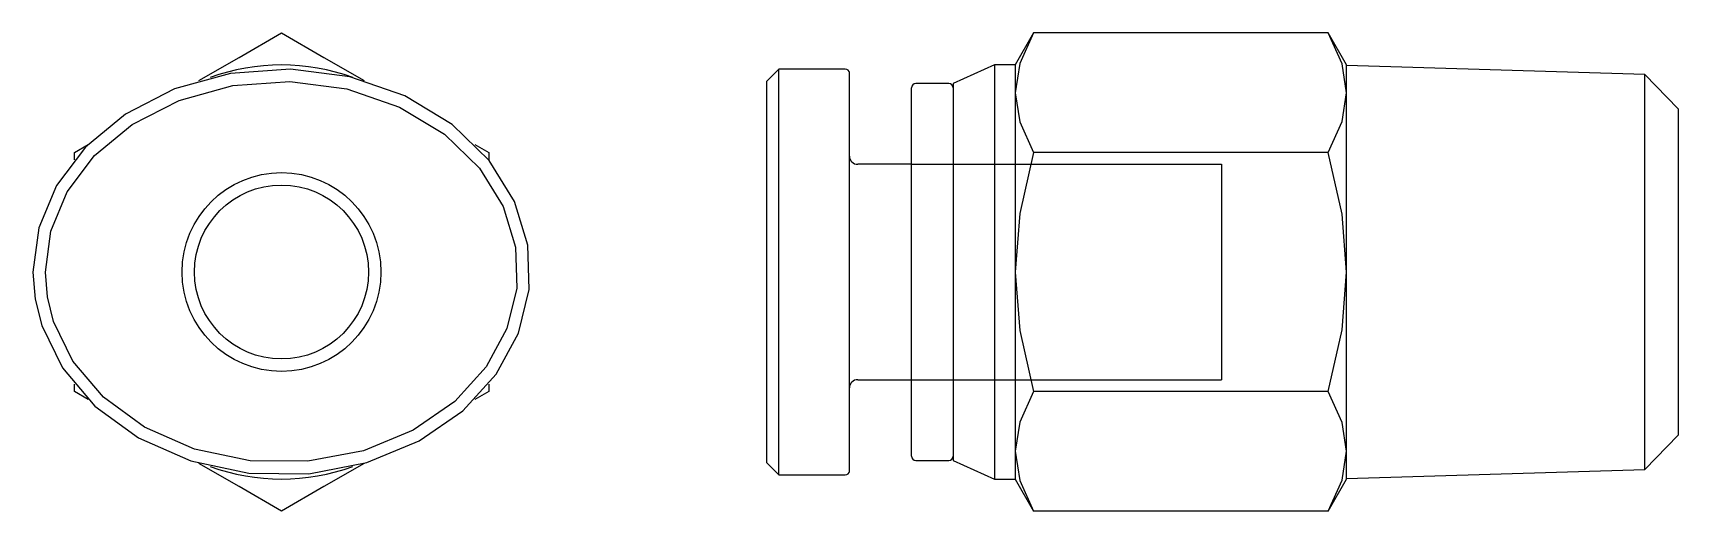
# Model space of a CAD drawing. Extents: x 155.7 to 195.4, y 147.4 to 159.
import ezdxf

# ---------------------------------------------------------------- set-up
doc = ezdxf.new("R2010")
doc.units = 0
doc.header["$LTSCALE"] = 5
doc.layers.get('0').update_dxf_attribs({"linetype": 'CONTINUOUS'})
doc.layers.add('AM_VIS', color=7, linetype='CONTINUOUS')

msp = doc.modelspace()

# ---------------------------------------------------------------- linework, layer by layer
at = {"linetype": 'CONTINUOUS', "ltscale": 0.3}
msp.add_lwpolyline([(176.857857, 155.813819), (184.336093, 155.813819), (184.336093, 150.613819)], dxfattribs=at)
at = {"linetype": 'CONTINUOUS', "ltscale": 5}
msp.add_lwpolyline([(176.857857, 150.613819), (184.336093, 150.613819)], dxfattribs=at)
at = {"layer": 'AM_VIS'}
for p, q in [((179.804439, 158.987322), (179.357857, 158.213819)), ((186.911275, 158.987322), (179.804439, 158.987322)), ((187.357857, 158.213819), (186.911275, 158.987322)), ((175.257857, 158.113819), (173.657857, 158.113819)), ((178.857857, 158.213819), (177.857857, 157.765058)), ((178.857857, 158.213819), (178.857857, 148.213819)), ((179.357857, 158.213819), (178.857857, 158.213819)), ((179.357857, 158.213819), (179.357857, 157.543946)), ((187.357857, 157.543946), (187.357857, 158.213819)), ((194.558247, 157.978707), (187.357857, 158.203719)), ((176.857857, 148.763819), (176.857857, 157.663819)), ((177.757857, 157.763819), (176.957857, 157.763819)), ((177.857857, 157.765058), (177.857857, 148.66258)), ((194.558247, 148.448931), (194.558247, 157.978707)), ((195.357857, 157.153719), (194.558247, 157.978707)), ((179.357857, 157.543946), (179.357857, 153.213819)), ((187.357857, 153.213819), (187.357857, 157.543946)), ((195.357857, 157.153719), (195.357857, 149.273919)), ((186.911275, 156.10057), (179.804439, 156.10057)), ((176.857857, 155.813819), (175.557857, 155.813819)), ((179.357857, 153.213819), (179.357857, 148.883692)), ((187.357857, 148.883692), (187.357857, 153.213819)), ((175.557857, 150.613819), (176.857857, 150.613819)), ((186.911275, 150.327068), (179.804439, 150.327068)), ((194.558247, 148.448931), (195.357857, 149.273919)), ((176.957857, 148.663819), (177.757857, 148.663819)), ((177.857857, 148.66258), (178.857857, 148.213819)), ((179.357857, 148.883692), (179.357857, 148.213819)), ((187.357857, 148.213819), (187.357857, 148.883692)), ((173.657857, 148.313819), (175.257857, 148.313819)), ((178.857857, 148.213819), (179.357857, 148.213819)), ((179.357857, 148.213819), (179.804439, 147.440316)), ((186.911275, 147.440316), (187.357857, 148.213819)), ((187.357857, 148.223919), (194.558247, 148.448931)), ((186.911275, 147.440316), (179.804439, 147.440316))]:
    msp.add_line(p, q, dxfattribs=at)
for points in [[(159.654413, 157.834544), (160.62588, 158.395421), (161.651083, 158.987322)], [(161.651083, 158.987322), (162.676286, 158.395421), (163.647752, 157.834544)], [(179.804439, 158.987322), (179.470467, 158.24902), (179.357857, 157.543946)], [(187.357857, 157.543946), (187.247124, 158.243006), (186.911275, 158.987322)], [(155.651083, 153.213819), (155.704482, 152.561538), (155.86373, 151.920867), (156.362694, 150.899186), (157.148776, 149.974911), (158.198218, 149.206513), (159.461911, 148.651617), (160.864979, 148.356057), (162.31449, 148.343863), (163.71304, 148.612257), (164.97331, 149.133524), (166.028531, 149.862703), (166.835837, 150.747766), (167.372617, 151.738373), (167.628617, 152.790181), (167.598091, 153.863617), (167.276272, 154.918531), (166.662414, 155.908393), (165.768144, 156.778249), (164.62668, 157.468787), (163.297721, 157.92568), (161.864614, 158.110715), (160.423855, 158.010226), (159.070477, 157.637445), (157.884571, 157.028045), (156.92344, 156.231001), (156.221191, 155.298523), (155.794508, 154.278788), (155.651083, 153.213819)], [(173.357857, 157.813819), (173.507857, 157.963819), (173.657857, 158.113819)], [(173.657857, 148.313862), (173.657857, 148.343863), (173.657857, 148.612257), (173.657857, 149.133524), (173.657857, 149.862703), (173.657857, 150.747766), (173.657857, 151.738373), (173.657857, 152.790181), (173.657857, 153.863617), (173.657857, 154.918531), (173.657857, 155.908393), (173.657857, 156.778249), (173.657857, 157.468787), (173.657857, 157.92568), (173.657857, 158.110715), (173.657857, 158.113808)], [(175.357857, 158.013819), (175.357857, 158.013978), (175.355822, 158.033888), (175.349864, 158.052995), (175.328102, 158.084992), (175.295822, 158.106332), (175.257857, 158.113819)], [(155.951083, 153.213819), (156.083943, 154.199873), (156.481189, 155.148853), (157.140191, 156.023591), (158.049579, 156.777501), (159.179256, 157.357861), (160.47432, 157.714501), (161.855893, 157.810842), (163.229624, 157.633511), (164.499872, 157.196906), (165.585064, 156.54059), (166.428863, 155.720102), (167.003145, 154.794427), (167.302038, 153.815115), (167.330296, 152.821882), (167.092804, 151.846563), (166.591586, 150.921955), (165.831466, 150.088901), (164.830147, 149.397161), (163.627137, 148.899695), (162.287345, 148.642632), (160.89717, 148.654325), (159.553353, 148.937341), (158.347694, 149.466622), (157.352737, 150.194911), (156.613508, 151.063783), (156.148194, 152.016156), (156.000505, 152.610224), (155.951083, 153.213819)], [(173.357857, 157.813807), (173.357857, 157.810842), (173.357857, 157.633511), (173.357857, 157.196906), (173.357857, 156.54059), (173.357857, 155.720102), (173.357857, 154.794427), (173.357857, 153.815115), (173.357857, 152.821882), (173.357857, 151.846563), (173.357857, 150.921955), (173.357857, 150.088901), (173.357857, 149.397161), (173.357857, 148.899695), (173.357857, 148.642632), (173.357857, 148.613866)], [(175.357857, 153.213819), (175.357857, 153.247481), (175.357857, 153.281164), (175.357857, 153.314864), (175.357857, 153.34858), (175.357857, 153.382306), (175.357857, 153.416041), (175.357857, 153.44978), (175.357857, 153.483521), (175.357857, 153.517259), (175.357857, 153.550992), (175.357857, 153.584715), (175.357857, 153.618425), (175.357857, 153.652118), (175.357857, 153.685792), (175.357857, 153.719442), (175.357857, 153.753064), (175.357857, 153.786655), (175.357857, 153.820212), (175.357857, 153.85373), (175.357857, 153.887206), (175.357857, 153.920637), (175.357857, 153.954018), (175.357857, 153.987346), (175.357857, 154.020618), (175.357857, 154.053829), (175.357857, 154.086977), (175.357857, 154.120057), (175.357857, 154.153067), (175.357857, 154.186002), (175.357857, 154.218859), (175.357857, 154.251635), (175.357857, 154.284327), (175.357857, 154.316931), (175.357857, 154.349443), (175.357857, 154.381861), (175.357857, 154.414181), (175.357857, 154.446401), (175.357857, 154.478516), (175.357857, 154.510525), (175.357857, 154.542424), (175.357857, 154.574209), (175.357857, 154.60588), (175.357857, 154.637432), (175.357857, 154.668862), (175.357857, 154.700169), (175.357857, 154.731361), (175.357857, 154.762466), (175.357857, 154.793482), (175.357857, 154.824409), (175.357857, 154.855244), (175.357857, 154.885985), (175.357857, 154.916629), (175.357857, 154.947175), (175.357857, 154.977621), (175.357857, 155.007965), (175.357857, 155.038204), (175.357857, 155.068336), (175.357857, 155.09836), (175.357857, 155.128272), (175.357857, 155.158072), (175.357857, 155.187757), (175.357857, 155.217325), (175.357857, 155.246774), (175.357857, 155.276101), (175.357857, 155.305306), (175.357857, 155.334385), (175.357857, 155.363337), (175.357857, 155.39216), (175.357857, 155.420852), (175.357857, 155.449411), (175.357857, 155.477834), (175.357857, 155.506121), (175.357857, 155.53427), (175.357857, 155.562277), (175.357857, 155.590143), (175.357857, 155.617864), (175.357857, 155.64544), (175.357857, 155.672868), (175.357857, 155.700147), (175.357857, 155.727275), (175.357857, 155.754251), (175.357857, 155.781072), (175.357857, 155.807738), (175.357857, 155.834247), (175.357857, 155.860598), (175.357857, 155.886788), (175.357857, 155.912817), (175.357857, 155.938684), (175.357857, 155.964386), (175.357857, 155.989924), (175.357857, 156.015294), (175.357857, 156.040497), (175.357857, 156.065531), (175.357857, 156.090395), (175.357857, 156.115089), (175.357857, 156.139622), (175.357857, 156.164011), (175.357857, 156.188257), (175.357857, 156.212356), (175.357857, 156.236311), (175.357857, 156.260118), (175.357857, 156.283778), (175.357857, 156.307291), (175.357857, 156.330654), (175.357857, 156.353869), (175.357857, 156.376933), (175.357857, 156.399846), (175.357857, 156.422608), (175.357857, 156.445218), (175.357857, 156.467676), (175.357857, 156.489979), (175.357857, 156.512129), (175.357857, 156.534124), (175.357857, 156.555963), (175.357857, 156.577646), (175.357857, 156.599173), (175.357857, 156.620542), (175.357857, 156.641754), (175.357857, 156.662807), (175.357857, 156.6837), (175.357857, 156.704434), (175.357857, 156.725008), (175.357857, 156.745421), (175.357857, 156.765673), (175.357857, 156.785762), (175.357857, 156.80569), (175.357857, 156.825454), (175.357857, 156.845055), (175.357857, 156.864492), (175.357857, 156.883764), (175.357857, 156.902872), (175.357857, 156.921815), (175.357857, 156.940591), (175.357857, 156.959202), (175.357857, 156.977646), (175.357857, 156.995924), (175.357857, 157.014034), (175.357857, 157.031976), (175.357857, 157.049751), (175.357857, 157.067357), (175.357857, 157.084795), (175.357857, 157.102064), (175.357857, 157.119164), (175.357857, 157.136094), (175.357857, 157.152855), (175.357857, 157.169447), (175.357857, 157.185868), (175.357857, 157.202119), (175.357857, 157.2182), (175.357857, 157.23411), (175.357857, 157.24985), (175.357857, 157.265419), (175.357857, 157.280817), (175.357857, 157.296044), (175.357857, 157.311101), (175.357857, 157.325987), (175.357857, 157.340716), (175.357857, 157.355288), (175.357857, 157.369703), (175.357857, 157.383962), (175.357857, 157.398065), (175.357857, 157.41201), (175.357857, 157.425798), (175.357857, 157.439429), (175.357857, 157.452902), (175.357857, 157.466218), (175.357857, 157.479376), (175.357857, 157.492375), (175.357857, 157.505217), (175.357857, 157.5179), (175.357857, 157.530424), (175.357857, 157.54279), (175.357857, 157.554997), (175.357857, 157.567045), (175.357857, 157.578933), (175.357857, 157.590662), (175.357857, 157.602232), (175.357857, 157.613641), (175.357857, 157.624891), (175.357857, 157.635981), (175.357857, 157.646911), (175.357857, 157.657681), (175.357857, 157.668291), (175.357857, 157.67874), (175.357857, 157.689028), (175.357857, 157.699156), (175.357857, 157.709123), (175.357857, 157.71893), (175.357857, 157.728575), (175.357857, 157.73806), (175.357857, 157.747383), (175.357857, 157.756545), (175.357857, 157.765547), (175.357857, 157.774386), (175.357857, 157.783065), (175.357857, 157.791582), (175.357857, 157.799938), (175.357857, 157.808133), (175.357857, 157.816166), (175.357857, 157.824038), (175.357857, 157.831749), (175.357857, 157.839298), (175.357857, 157.846686), (175.357857, 157.853912), (175.357857, 157.860977), (175.357857, 157.867881), (175.357857, 157.874623), (175.357857, 157.881204), (175.357857, 157.887624), (175.357857, 157.893883), (175.357857, 157.899981), (175.357857, 157.905918), (175.357857, 157.911694), (175.357857, 157.917309), (175.357857, 157.922764), (175.357857, 157.928058), (175.357857, 157.933191), (175.357857, 157.938164), (175.357857, 157.942977), (175.357857, 157.94763), (175.357857, 157.952123), (175.357857, 157.956456), (175.357857, 157.960629), (175.357857, 157.964643), (175.357857, 157.968498), (175.357857, 157.972194), (175.357857, 157.975731), (175.357857, 157.979109), (175.357857, 157.982328), (175.357857, 157.98539), (175.357857, 157.988294), (175.357857, 157.991043), (175.357857, 157.993637), (175.357857, 157.996075), (175.357857, 157.998356), (175.357857, 158.000482), (175.357857, 158.002451), (175.357857, 158.004264), (175.357857, 158.00592), (175.357857, 158.007418), (175.357857, 158.00876), (175.357857, 158.009945), (175.357857, 158.010972), (175.357857, 158.011841), (175.357857, 158.012553), (175.357857, 158.013107), (175.357857, 158.013502), (175.357857, 158.01374), (175.357857, 158.013819)], [(179.357857, 157.543946), (179.470467, 156.838872), (179.804439, 156.10057)], [(186.911275, 156.10057), (187.247124, 156.844886), (187.357857, 157.543946)], [(156.651083, 156.10057), (156.982937, 156.292166)], [(156.651083, 155.922396), (156.651083, 156.10057)], [(166.319229, 156.292166), (166.651083, 156.10057)], [(166.651083, 156.10057), (166.651083, 155.922396)], [(179.804439, 156.10057), (179.470467, 154.623966), (179.357857, 153.213819)], [(187.357857, 153.213819), (187.247124, 154.61194), (186.911275, 156.10057)], [(175.357857, 148.414226), (175.357857, 148.540062), (175.357857, 148.908237), (175.357857, 149.520126), (175.357857, 150.370242), (175.357857, 151.442253), (175.357857, 152.305796), (175.357857, 153.213819)], [(175.357857, 148.414226), (175.357857, 148.540062), (175.357857, 148.908237), (175.357857, 149.520126), (175.357857, 150.370242), (175.357857, 151.442253), (175.357857, 152.305796), (175.357857, 153.213819)], [(179.357857, 153.213819), (179.470467, 151.803672), (179.804439, 150.327068)], [(186.911275, 150.327068), (187.247124, 151.815698), (187.357857, 153.213819)], [(156.651083, 150.327068), (156.651083, 150.505242)], [(166.651083, 150.505242), (166.651083, 150.327068)], [(156.982937, 150.135472), (156.651083, 150.327068)], [(166.651083, 150.327068), (166.319229, 150.135472)], [(179.804439, 150.327068), (179.470467, 149.588766), (179.357857, 148.883692)], [(187.357857, 148.883692), (187.247124, 149.582752), (186.911275, 150.327068)], [(161.651083, 147.440316), (160.62588, 148.032217), (159.654413, 148.593094)], [(163.647752, 148.593094), (162.676286, 148.032217), (161.651083, 147.440316)], [(173.657857, 148.313819), (173.507857, 148.463819), (173.357857, 148.613819)], [(179.357857, 148.883692), (179.470467, 148.178618), (179.804439, 147.440316)], [(186.911275, 147.440316), (187.247124, 148.184632), (187.357857, 148.883692)], [(175.257857, 148.313819), (175.295822, 148.321306), (175.328102, 148.342646), (175.349864, 148.374643), (175.355822, 148.39375), (175.357857, 148.41366), (175.357857, 148.413819)]]:
    msp.add_lwpolyline(points, dxfattribs=at)
for radius in [2.4, 2.1]:
    msp.add_circle((161.651083, 153.213819), radius, dxfattribs=at)
for centre, radius, start, end in [((161.651083, 153.213819), 5, 69.829347, 110.170653), ((176.957857, 157.663819), 0.1, 90, 180), ((177.757857, 157.663819), 0.1, 360, 90), ((175.557857, 156.013819), 0.2, 180, 270), ((175.557857, 150.413819), 0.2, 90, 180), ((161.651083, 153.213819), 5, 249.829347, 290.170653), ((176.957857, 148.763819), 0.1, 180, 270), ((177.757857, 148.763819), 0.1, 270, 0)]:
    msp.add_arc(centre, radius, start, end, dxfattribs=at)

doc.saveas('drawing.dxf')
